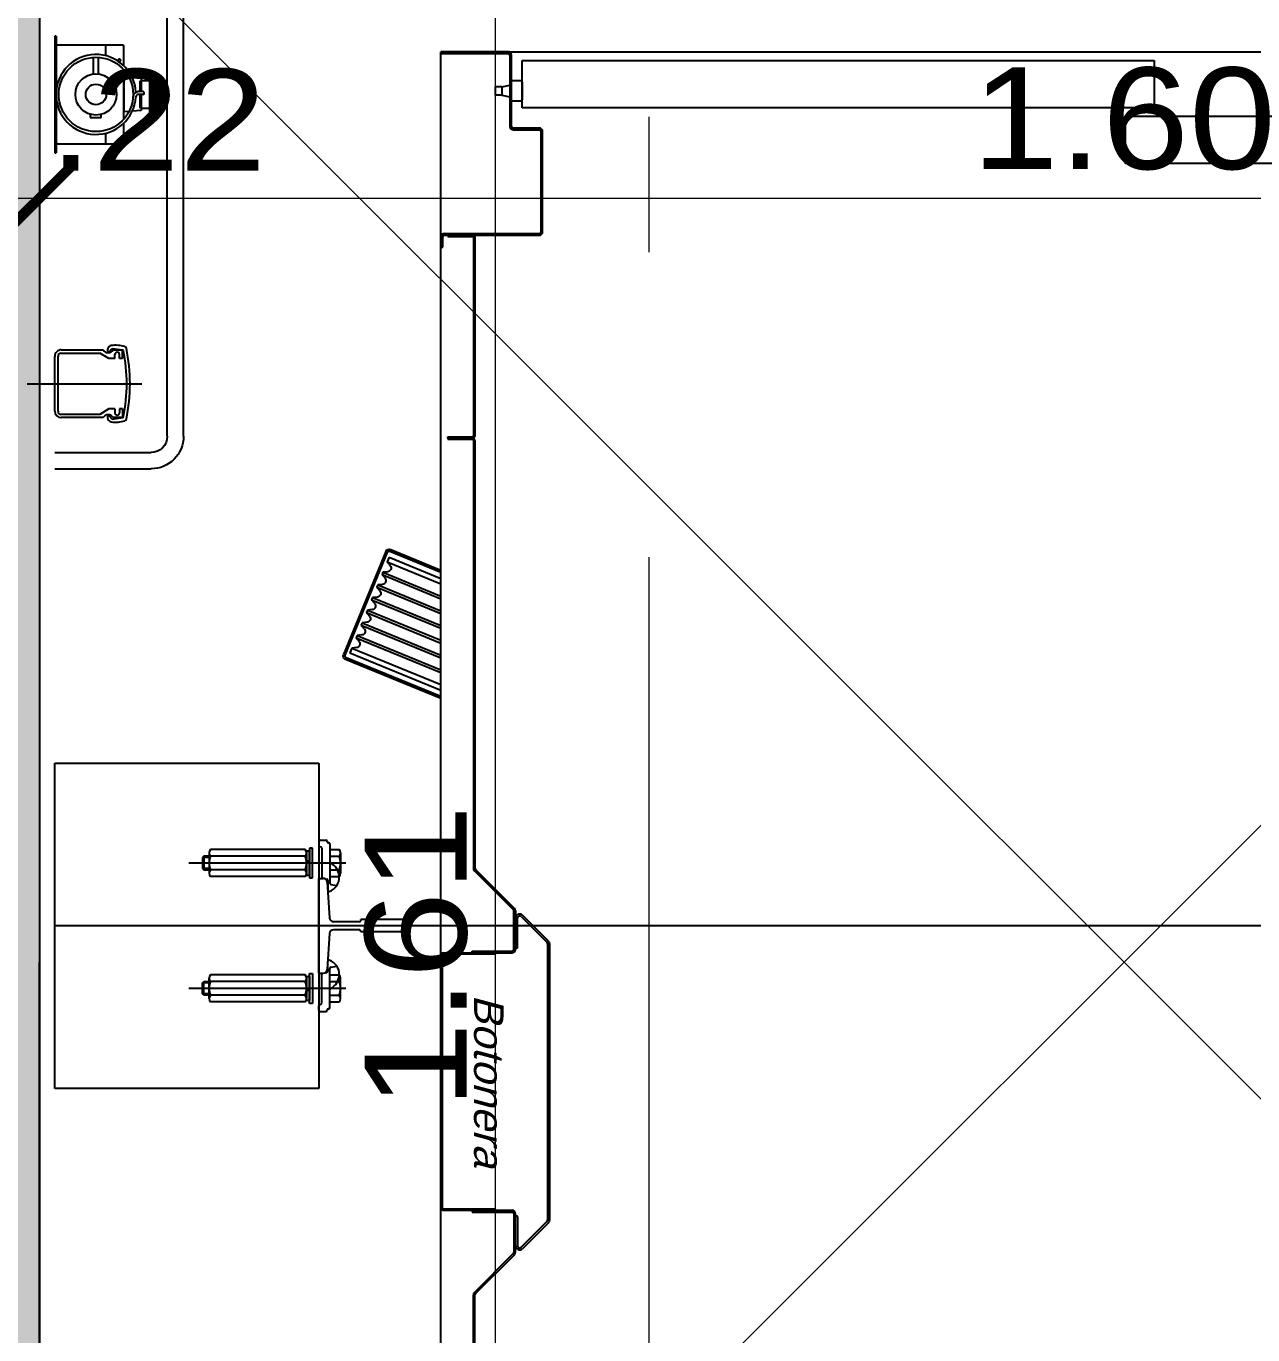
# Model space of a CAD drawing. Header units: metres. Extents: x 219 to 707, y -561 to -17.
# Drawn here: x 357.986 to 358.891, y -131.937 to -130.971 of the extents above; entities that cross this region are included whole.
import ezdxf
from ezdxf.enums import TextEntityAlignment as Align

# ---------------------------------------------------------------- set-up
doc = ezdxf.new("R2010")
doc.units = ezdxf.units.M
doc.linetypes.add('CYPE_RAYAPUNTOPUNTO', pattern=[0.45, 0.225, -0.075, 0, -0.075, 0, -0.075])
doc.linetypes.add('TRAZO_HUECO', pattern=[0.75, 0.5, -0.25])
for name, color, linetype in [('A-ASCENSORES', 1, 'Continuous'), ('Dr Ejes en bloque', 4, 'Continuous'), ('DR SOLAPE PILARES', 7, 'Continuous'), ('TCOTA', 1, 'Continuous')]:
    doc.layers.add(name, color=color, linetype=linetype)
for name, color, linetype, lineweight in [('COTAS_REPLANTEO', 7, 'CYPE_RAYAPUNTOPUNTO', 0), ('MUR_CARAS_HORMIGON', 1, 'Continuous', 20), ('PA_GRAF_HUEC', 7, 'Continuous', 0)]:
    doc.layers.add(name, color=color, linetype=linetype, lineweight=lineweight)
doc.styles.add('1-50', font='arial.ttf', dxfattribs={"width": 1.1, "height": 0.075})
doc.styles.get("Standard").update_dxf_attribs({"font": 'arial.ttf'})
doc.dimstyles.new('1-50', dxfattribs={"dimscale": 0, "dimtxt": 0.075, "dimasz": 0.05, "dimexe": 0, "dimexo": 0.025, "dimgap": 0.02, "dimtad": 1, "dimzin": 4, "dimdsep": 46, "dimtxsty": '1-50', "dimblk": 'ARCHTICK', "dimcen": 0.09, "dimclrd": 256, "dimclre": 8, "dimclrt": 2, "dimadec": 0, "dimazin": 3, "dimtfac": 1, "dimtofl": 0, "dimtmove": 2, "dimatfit": 3, "dimldrblk": 'OPEN90', "dimfxl": 1, "dimtolj": 1, "dimtzin": 0, "dimlwd": 18, "dimlwe": 18, "dimarcsym": 0})

# ---------------------------------------------------------------- blocks, each defined once
blk = doc.blocks.new('_ArchTick')
at = {"color": 0, "linetype": 'ByBlock', "const_width": 0.15}
blk.add_lwpolyline([(-0.5, -0.5), (0.5, 0.5)], dxfattribs=at)
blk = doc.blocks.new('*D282')
at = {"layer": 'Defpoints', "color": 0, "transparency": 16777216}
for p in [(358.19599, -130.85389), (358.33229, -130.85389), (358.19599, -132.46177)]:
    blk.add_point(p, dxfattribs=at)
at = {"layer": 'TCOTA', "color": 8, "lineweight": 18, "transparency": 16777216}
for p, q in [((358.22099, -130.85389), (358.33229, -130.85389)), ((358.22099, -132.46177), (358.33229, -132.46177))]:
    blk.add_line(p, q, dxfattribs=at)
at = {"layer": 'TCOTA', "lineweight": 18, "transparency": 16777216}
blk.add_line((358.33229, -132.46177), (358.33229, -130.85389), dxfattribs=at)
at = {"layer": 'TCOTA', "lineweight": 18, "transparency": 16777216, "xscale": 0.05, "yscale": 0.05, "zscale": 0.05}
for p, rotation in [((358.33229, -130.85389), 90), ((358.33229, -132.46177), 270)]:
    blk.add_blockref('_ArchTick', p, dxfattribs=dict(at, rotation=rotation))
at = {"layer": 'TCOTA', "color": 2, "transparency": 16777216, "insert": (358.274, -131.65783), "char_height": 0.075, "attachment_point": 5, "rotation": 90, "style": '1-50'}
blk.add_mtext('\\A1;1.61', dxfattribs=at)
blk = doc.blocks.new('_Open90')
at = {"color": 0, "linetype": 'ByBlock', "lineweight": -2}
for p, q in [((-0.5, 0.5), (0, 0)), ((0, 0), (-1, 0)), ((0, 0), (-0.5, -0.5))]:
    blk.add_line(p, q, dxfattribs=at)
blk = doc.blocks.new('*D284')
at = {"layer": 'Defpoints', "color": 0, "transparency": 16777216}
for p in [(357.77606, -131.09787), (357.99599, -131.09787), (357.99599, -131.09787)]:
    blk.add_point(p, dxfattribs=at)
at = {"layer": 'TCOTA', "color": 8, "lineweight": 18, "transparency": 16777216}
for p, q in [((357.77606, -131.07287), (357.77606, -131.09787)), ((357.99599, -131.07287), (357.99599, -131.09787))]:
    blk.add_line(p, q, dxfattribs=at)
at = {"layer": 'TCOTA', "lineweight": 18, "transparency": 16777216}
blk.add_line((357.77606, -131.09787), (357.99599, -131.09787), dxfattribs=at)
at = {"layer": 'TCOTA', "lineweight": 18, "transparency": 16777216, "xscale": 0.05, "yscale": 0.05, "zscale": 0.05, "rotation": 180}
blk.add_blockref('_ArchTick', (357.77606, -131.09787), dxfattribs=at)
at = {"layer": 'TCOTA', "lineweight": 18, "transparency": 16777216, "xscale": 0.05, "yscale": 0.05, "zscale": 0.05}
blk.add_blockref('_ArchTick', (357.99599, -131.09787), dxfattribs=at)
at = {"layer": 'TCOTA', "color": 2, "transparency": 16777216, "insert": (358.08322, -131.04022), "char_height": 0.075, "attachment_point": 5, "style": '1-50'}
blk.add_mtext('\\A1;.22', dxfattribs=at)
blk = doc.blocks.new('*D285')
at = {"layer": 'Defpoints', "color": 0, "transparency": 16777216}
for p in [(357.99599, -131.09787), (359.59571, -131.09787), (359.59571, -131.09787)]:
    blk.add_point(p, dxfattribs=at)
at = {"layer": 'TCOTA', "color": 8, "lineweight": 18, "transparency": 16777216}
for p, q in [((357.99599, -131.07287), (357.99599, -131.09787)), ((359.59571, -131.07287), (359.59571, -131.09787))]:
    blk.add_line(p, q, dxfattribs=at)
at = {"layer": 'TCOTA', "lineweight": 18, "transparency": 16777216}
blk.add_line((357.99599, -131.09787), (359.59571, -131.09787), dxfattribs=at)
at = {"layer": 'TCOTA', "lineweight": 18, "transparency": 16777216, "xscale": 0.05, "yscale": 0.05, "zscale": 0.05, "rotation": 180}
blk.add_blockref('_ArchTick', (357.99599, -131.09787), dxfattribs=at)
at = {"layer": 'TCOTA', "lineweight": 18, "transparency": 16777216, "xscale": 0.05, "yscale": 0.05, "zscale": 0.05}
blk.add_blockref('_ArchTick', (359.59571, -131.09787), dxfattribs=at)
at = {"layer": 'TCOTA', "color": 2, "transparency": 16777216, "insert": (358.79585, -131.03958), "char_height": 0.075, "attachment_point": 5, "style": '1-50'}
blk.add_mtext('\\A1;1.60', dxfattribs=at)
blk = doc.blocks.new('ASCENSOR PT')
for p, q in [((1.32514, 1.89755), (1.32514, 0.61755)), ((1.30014, 1.72075), (1.30014, 1.40505)), ((1.30104, 1.72075), (1.30104, 1.40505)), ((1.27089, 1.37529), (1.29958, 1.40398)), ((1.30048, 1.40309), (1.27178, 1.3744)), ((1.27014, 1.3735), (1.27014, 1.34509)), ((1.27141, 1.34509), (1.27141, 1.3735)), ((1.24583, 1.35168), (1.26502, 1.37087)), ((1.26608, 1.36981), (1.24689, 1.35062)), ((1.26864, 1.34755), (1.26864, 1.36875)), ((1.27014, 1.36875), (1.27014, 1.34755)), ((1.24495, 1.34956), (1.24495, 1.14605)), ((1.24645, 1.14605), (1.24645, 1.34956)), ((1.26864, 1.34755), (1.26864, 1.34655)), ((1.27014, 1.34655), (1.26864, 1.34655)), ((1.27014, 1.34655), (1.27014, 1.34755)), ((1.30214, 1.34382), (1.27268, 1.34382)), ((1.32334, 1.34255), (1.27268, 1.34255)), ((1.28514, 1.34165), (1.28514, 1.34255)), ((1.30214, 1.34255), (1.30214, 1.34382)), ((1.28514, 1.34165), (1.32334, 1.34165)), ((1.32424, 1.15435), (1.32424, 1.34075)), ((1.32514, 1.34075), (1.32514, 1.15435)), ((1.41514, 1.25255), (1.61, 1.25255)), ((1.41514, 1.01255), (1.41514, 1.25255)), ((1.61, 1.25255), (1.61, 1.01255)), ((1.40714, 1.1888), (1.40014, 1.1888)), ((1.40714, 1.1928), (1.40714, 1.16406)), ((1.40714, 1.1888), (1.40714, 1.1688)), ((1.41414, 1.1958), (1.41014, 1.1958)), ((1.41314, 1.1898), (1.41314, 1.1686)), ((1.41434, 1.1908), (1.41414, 1.1908)), ((1.41514, 1.1948), (1.41514, 1.1916)), ((1.4199, 1.1678), (1.4199, 1.1898)), ((1.4199, 1.1898), (1.4221, 1.1898)), ((1.4221, 1.1898), (1.4221, 1.1678)), ((1.4253, 1.1888), (1.49516, 1.1888)), ((1.39534, 1.1788), (1.51115, 1.1788)), ((1.39914, 1.1863), (1.39914, 1.1713)), ((1.40714, 1.1838), (1.40014, 1.1838)), ((1.4221, 1.17), (1.4221, 1.1876)), ((1.4221, 1.1876), (1.4243, 1.1876)), ((1.4221, 1.1798), (1.4243, 1.1808)), ((1.4221, 1.1788), (1.4243, 1.1798)), ((1.4243, 1.1876), (1.4243, 1.17)), ((1.4243, 1.1713), (1.4243, 1.1863)), ((1.4253, 1.1838), (1.49516, 1.1838)), ((1.49616, 1.1863), (1.49616, 1.1713)), ((1.49616, 1.1838), (1.5001, 1.1838)), ((1.49616, 1.1829), (1.501, 1.1829)), ((1.5001, 1.1838), (1.5001, 1.1738)), ((1.5001, 1.1838), (1.501, 1.1829)), ((1.501, 1.1829), (1.501, 1.1747)), ((1.40714, 1.1738), (1.40014, 1.1738)), ((1.40714, 1.1688), (1.40014, 1.1688)), ((1.4243, 1.17), (1.4221, 1.17)), ((1.4253, 1.1738), (1.49516, 1.1738)), ((1.4253, 1.1688), (1.49516, 1.1688)), ((1.49616, 1.1747), (1.501, 1.1747)), ((1.5001, 1.1738), (1.49616, 1.1738)), ((1.501, 1.1747), (1.5001, 1.1738)), ((1.40632, 1.16307), (1.40198, 1.16227)), ((1.40732, 1.13836), (1.40897, 1.16474)), ((1.40864, 1.166), (1.40864, 1.15886)), ((1.41236, 1.16763), (1.40943, 1.16697)), ((1.41514, 1.16755), (1.41196, 1.16755)), ((1.41514, 1.16755), (1.41514, 1.09755)), ((1.4221, 1.1678), (1.4199, 1.1678)), ((1.27014, 1.12154), (1.27014, 1.15001)), ((1.27141, 1.15001), (1.27141, 1.12154)), ((1.32334, 1.15255), (1.27268, 1.15255)), ((1.30214, 1.15128), (1.27268, 1.15128)), ((1.28514, 1.15345), (1.32334, 1.15345)), ((1.28514, 1.15255), (1.28514, 1.15345)), ((1.30214, 1.15255), (1.30214, 1.15128)), ((1.24583, 1.14392), (1.26502, 1.12474)), ((1.26608, 1.1258), (1.24689, 1.14498)), ((1.26864, 1.14906), (1.27014, 1.14906)), ((1.26864, 1.14906), (1.26864, 1.14806)), ((1.26864, 1.14806), (1.26864, 1.12686)), ((1.27014, 1.14806), (1.27014, 1.14906)), ((1.27014, 1.12686), (1.27014, 1.14806)), ((1.33395, 1.13255), (1.42305, 1.13255)), ((1.35014, 1.13605), (1.35114, 1.13705)), ((1.35014, 1.13605), (1.35014, 1.12905)), ((1.35114, 1.13705), (1.38414, 1.13705)), ((1.38414, 1.13705), (1.38414, 1.13705)), ((1.38564, 1.13555), (1.40432, 1.13555)), ((1.30048, 1.09195), (1.27178, 1.12064)), ((1.35014, 1.12905), (1.35114, 1.12805)), ((1.35114, 1.12805), (1.38414, 1.12805)), ((1.38414, 1.12805), (1.38414, 1.12805)), ((1.38564, 1.12955), (1.40432, 1.12955)), ((1.40897, 1.10036), (1.40732, 1.12674)), ((1.27089, 1.11975), (1.29958, 1.09105)), ((1.40632, 1.10203), (1.40198, 1.10283)), ((1.40714, 1.0723), (1.40714, 1.10104)), ((1.40864, 1.0991), (1.40864, 1.10624)), ((1.39914, 1.0788), (1.39914, 1.0938)), ((1.40714, 1.0963), (1.40014, 1.0963)), ((1.40714, 1.0913), (1.40014, 1.0913)), ((1.40714, 1.0763), (1.40714, 1.0963)), ((1.41236, 1.09747), (1.40943, 1.09813)), ((1.41514, 1.09755), (1.41196, 1.09755)), ((1.41314, 1.0753), (1.41314, 1.0965)), ((1.4199, 1.0973), (1.4199, 1.0753)), ((1.4221, 1.0973), (1.4199, 1.0973)), ((1.4221, 1.0753), (1.4221, 1.0973)), ((1.4221, 1.0951), (1.4221, 1.0775)), ((1.4243, 1.0951), (1.4221, 1.0951)), ((1.4243, 1.0775), (1.4243, 1.0951)), ((1.4243, 1.0938), (1.4243, 1.0788)), ((1.4253, 1.0963), (1.49516, 1.0963)), ((1.4253, 1.0913), (1.49516, 1.0913)), ((1.49616, 1.0788), (1.49616, 1.0938)), ((1.5001, 1.0913), (1.49616, 1.0913)), ((1.5001, 1.0813), (1.5001, 1.0913)), ((1.501, 1.0904), (1.5001, 1.0913)), ((1.30014, 0.77435), (1.30014, 1.09005)), ((1.30104, 0.77435), (1.30104, 1.09005)), ((1.39534, 1.0863), (1.51115, 1.0863)), ((1.4221, 1.0863), (1.4243, 1.0853)), ((1.4221, 1.0853), (1.4243, 1.0843)), ((1.49616, 1.0904), (1.501, 1.0904)), ((1.49616, 1.0822), (1.501, 1.0822)), ((1.5001, 1.0813), (1.501, 1.0822)), ((1.501, 1.0822), (1.501, 1.0904)), ((1.40714, 1.0813), (1.40014, 1.0813)), ((1.40714, 1.0763), (1.40014, 1.0763)), ((1.41434, 1.0743), (1.41414, 1.0743)), ((1.41514, 1.0703), (1.41514, 1.0735)), ((1.4199, 1.0753), (1.4221, 1.0753)), ((1.4221, 1.0775), (1.4243, 1.0775)), ((1.4253, 1.0813), (1.49516, 1.0813)), ((1.4253, 1.0763), (1.49516, 1.0763)), ((1.49616, 1.0813), (1.5001, 1.0813)), ((1.41414, 1.0693), (1.41014, 1.0693)), ((1.61, 1.01255), (1.41514, 1.01255)), ((1.39228, 0.93107), (1.32514, 0.95858)), ((1.39088, 0.92768), (1.32514, 0.95461)), ((1.38776, 0.92004), (1.32514, 0.94569)), ((1.38706, 0.91834), (1.32514, 0.94371)), ((1.38393, 0.91071), (1.32514, 0.93479)), ((1.38324, 0.90901), (1.32514, 0.93281)), ((1.38732, 0.92729), (1.39088, 0.92768)), ((1.39088, 0.92768), (1.39228, 0.93107)), ((1.38011, 0.90137), (1.32514, 0.92389)), ((1.37941, 0.89967), (1.32514, 0.92191)), ((1.3835, 0.91795), (1.38706, 0.91834)), ((1.38549, 0.92282), (1.38776, 0.92004)), ((1.38706, 0.91834), (1.38776, 0.92004)), ((1.37628, 0.89203), (1.32514, 0.91299)), ((1.37559, 0.89034), (1.32514, 0.91101)), ((1.37967, 0.90862), (1.38324, 0.90901)), ((1.38167, 0.91348), (1.38393, 0.91071)), ((1.38324, 0.90901), (1.38393, 0.91071)), ((1.37246, 0.8827), (1.32514, 0.90209)), ((1.37176, 0.881), (1.32514, 0.9001)), ((1.37585, 0.89928), (1.37941, 0.89967)), ((1.37784, 0.90415), (1.38011, 0.90137)), ((1.37941, 0.89967), (1.38011, 0.90137)), ((1.36863, 0.87336), (1.32514, 0.89118)), ((1.36794, 0.87167), (1.32514, 0.8892)), ((1.37203, 0.88995), (1.37559, 0.89034)), ((1.37402, 0.89481), (1.37628, 0.89203)), ((1.37559, 0.89034), (1.37628, 0.89203)), ((1.36481, 0.86403), (1.32514, 0.88028)), ((1.3682, 0.88061), (1.37176, 0.881)), ((1.37019, 0.88547), (1.37246, 0.8827)), ((1.37176, 0.881), (1.37246, 0.8827)), ((1.36342, 0.86063), (1.32514, 0.87632)), ((1.36438, 0.87128), (1.36794, 0.87167)), ((1.36637, 0.87614), (1.36863, 0.87336)), ((1.36794, 0.87167), (1.36863, 0.87336)), ((1.36254, 0.8668), (1.36481, 0.86403)), ((1.36342, 0.86063), (1.36481, 0.86403)), ((1.61, 0.79535), (1.539, 0.79535)), ((1.61, 0.78335), (1.539, 0.78335)), ((1.32014, 0.77345), (1.30194, 0.77345)), ((1.32014, 0.77255), (1.32014, 0.77345)), ((1.30014, 0.62481), (1.30014, 0.77075)), ((1.30104, 0.62481), (1.30104, 0.77075)), ((1.30194, 0.77255), (1.32014, 0.77255)), ((1.30194, 0.77255), (1.32014, 0.77255)), ((1.32014, 0.77165), (1.30194, 0.77165)), ((1.32014, 0.77255), (1.32014, 0.77165)), ((1.515, 0.77135), (1.515, 0.41935)), ((1.527, 0.77135), (1.527, 0.41935)), ((1.56767, 0.7586), (1.55983, 0.75753)), ((1.56, 0.75755), (1.56688, 0.75755)), ((1.56, 0.75108), (1.56, 0.75755)), ((1.56218, 0.75108), (1.56218, 0.75409)), ((1.56571, 0.75108), (1.56571, 0.75409)), ((1.57064, 0.75545), (1.56767, 0.7586)), ((1.57011, 0.75108), (1.5769, 0.75515)), ((1.57441, 0.75755), (1.60521, 0.75755)), ((1.5769, 0.75515), (1.60521, 0.75515)), ((1.56, 0.75108), (1.56218, 0.75108)), ((1.56571, 0.75108), (1.57011, 0.75108)), ((1.6076, 0.75276), (1.6076, 0.71234)), ((1.61, 0.75276), (1.61, 0.71234)), ((1.63026, 0.73255), (1.5459, 0.73255)), ((1.56767, 0.7065), (1.55983, 0.70757)), ((1.56, 0.71402), (1.56, 0.70755)), ((1.56, 0.71402), (1.56218, 0.71402)), ((1.56688, 0.70755), (1.56, 0.70755)), ((1.56218, 0.71402), (1.56218, 0.71101)), ((1.56571, 0.71402), (1.56571, 0.71101)), ((1.56571, 0.71402), (1.57011, 0.71402)), ((1.57064, 0.70965), (1.56767, 0.7065)), ((1.57011, 0.71402), (1.5769, 0.70995)), ((1.60521, 0.70755), (1.57441, 0.70755)), ((1.60521, 0.70995), (1.5769, 0.70995)), ((1.32514, 0.63174), (1.32387, 0.63174)), ((1.32387, 0.63174), (1.32387, 0.62428)), ((1.32514, 0.62428), (1.32514, 0.63174)), ((1.25014, 0.62047), (1.25014, 0.54642)), ((1.25141, 0.54642), (1.25141, 0.62047)), ((1.3226, 0.62301), (1.25268, 0.62301)), ((1.3226, 0.62174), (1.25268, 0.62174)), ((1.25514, 0.62174), (1.25514, 0.62301)), ((1.32014, 0.62391), (1.30194, 0.62391)), ((1.30194, 0.62301), (1.32014, 0.62301)), ((1.32014, 0.62301), (1.32014, 0.62391)), ((1.32514, 0.61755), (1.32514, 0.61755)), ((1.32514, 0.61755), (1.32514, 0.48755)), ((0.3901, 0.57001), (0.8201, 0.57001)), ((0.8201, 0.57001), (0.8201, 0.53501)), ((1.60909, 0.47602), (1.60909, 0.56215)), ((1.61, 0.56215), (1.60909, 0.56215)), ((1.61, 0.47602), (1.61, 0.56215)), ((1.55898, 0.55462), (1.55898, 0.54013)), ((1.60818, 0.55553), (1.55989, 0.55553)), ((1.5724, 0.55553), (1.5724, 0.54766)), ((1.27187, 0.54515), (1.25268, 0.54515)), ((1.25268, 0.54388), (1.27187, 0.54388)), ((1.27314, 0.54261), (1.27314, 0.49009)), ((1.27441, 0.49009), (1.27441, 0.54261)), ((0.8201, 0.53501), (0.3901, 0.53501)), ((1.53256, 0.52911), (1.53483, 0.53403)), ((1.53483, 0.53403), (1.53529, 0.53403)), ((1.53529, 0.50314), (1.53529, 0.53503)), ((1.53529, 0.53503), (1.53985, 0.53503)), ((1.53985, 0.53404), (1.53529, 0.53404)), ((1.53985, 0.53312), (1.53529, 0.53312)), ((1.53985, 0.53221), (1.53529, 0.53221)), ((1.53985, 0.5313), (1.53529, 0.5313)), ((1.53985, 0.53503), (1.53985, 0.50314)), ((1.54622, 0.53093), (1.55284, 0.5314)), ((1.55519, 0.53157), (1.55898, 0.53184)), ((1.55898, 0.53716), (1.55898, 0.50101)), ((1.55898, 0.50633), (1.55898, 0.53184)), ((1.5839, 0.53616), (1.57586, 0.53616)), ((1.57586, 0.53616), (1.57586, 0.53381)), ((1.5839, 0.53367), (1.5839, 0.53616)), ((0.799, 0.49396), (0.799, 0.52896)), ((0.799, 0.52896), (1.26514, 0.52896)), ((1.26514, 0.52896), (1.26514, 0.49396)), ((1.26514, 0.51651), (1.26514, 0.52301)), ((1.26614, 0.52401), (1.27314, 0.52401)), ((1.53256, 0.50906), (1.53256, 0.52911)), ((1.53985, 0.53039), (1.53529, 0.53039)), ((1.53985, 0.52956), (1.53529, 0.52956)), ((1.53985, 0.52865), (1.53529, 0.52865)), ((1.53985, 0.52774), (1.53529, 0.52774)), ((1.53985, 0.52683), (1.53529, 0.52683)), ((1.53985, 0.52592), (1.53529, 0.52592)), ((1.53985, 0.52501), (1.53529, 0.52501)), ((1.53985, 0.5241), (1.53529, 0.5241)), ((1.53985, 0.52318), (1.53529, 0.52318)), ((1.53985, 0.52227), (1.53529, 0.52227)), ((1.53985, 0.52911), (1.53985, 0.50906)), ((1.54622, 0.52911), (1.53985, 0.52911)), ((1.54622, 0.51904), (1.54622, 0.53093)), ((1.54736, 0.51904), (1.54736, 0.52911)), ((1.26514, 0.51001), (1.26514, 0.51651)), ((1.28014, 0.51951), (1.27441, 0.52071)), ((1.28014, 0.51351), (1.27441, 0.51232)), ((1.28014, 0.51951), (1.28514, 0.51951)), ((1.28014, 0.51651), (1.28014, 0.51951)), ((1.28014, 0.51351), (1.28014, 0.51651)), ((1.28014, 0.51351), (1.28514, 0.51351)), ((1.28514, 0.51651), (1.28514, 0.51951)), ((1.28514, 0.51351), (1.28514, 0.51651)), ((1.53985, 0.52136), (1.53529, 0.52136)), ((1.53985, 0.52045), (1.53529, 0.52045)), ((1.53985, 0.51954), (1.53529, 0.51954)), ((1.53985, 0.51863), (1.53529, 0.51863)), ((1.53985, 0.51772), (1.53529, 0.51772)), ((1.53985, 0.51681), (1.53529, 0.51681)), ((1.53985, 0.5159), (1.53529, 0.5159)), ((1.53985, 0.51498), (1.53529, 0.51498)), ((1.53985, 0.51407), (1.53529, 0.51407)), ((1.53985, 0.51316), (1.53529, 0.51316)), ((1.53985, 0.51225), (1.53529, 0.51225)), ((1.54505, 0.51904), (1.5482, 0.51904)), ((1.54505, 0.517), (1.54826, 0.517)), ((1.54622, 0.50724), (1.54622, 0.517)), ((1.54736, 0.50906), (1.54736, 0.517)), ((1.26614, 0.50901), (1.27314, 0.50901)), ((1.53256, 0.50906), (1.53474, 0.50433)), ((1.53474, 0.50433), (1.53529, 0.50433)), ((1.53985, 0.51134), (1.53529, 0.51134)), ((1.53985, 0.51043), (1.53529, 0.51043)), ((1.53985, 0.50952), (1.53529, 0.50952)), ((1.53985, 0.50861), (1.53529, 0.50861)), ((1.53985, 0.5077), (1.53529, 0.5077)), ((1.53985, 0.50678), (1.53529, 0.50678)), ((1.53985, 0.50587), (1.53529, 0.50587)), ((1.53985, 0.50496), (1.53529, 0.50496)), ((1.53985, 0.50405), (1.53529, 0.50405)), ((1.53985, 0.50314), (1.53529, 0.50314)), ((1.53985, 0.50906), (1.54622, 0.50906)), ((1.54622, 0.50724), (1.55284, 0.50677)), ((1.55519, 0.5066), (1.55898, 0.50633)), ((1.57786, 0.50399), (1.57786, 0.49171)), ((1.58138, 0.50399), (1.58138, 0.49171)), ((1.26514, 0.49396), (0.799, 0.49396)), ((1.55898, 0.49804), (1.55898, 0.48355)), ((1.32514, 0.48755), (0.08433, 0.48755)), ((1.32514, 0.48755), (0.094, 0.48755)), ((1.32514, 0.48882), (1.27568, 0.48882)), ((1.27568, 0.48755), (1.32514, 0.48755)), ((1.32514, 0.48755), (1.32514, 0.48882)), ((1.5724, 0.49051), (1.5724, 0.48264)), ((1.55989, 0.48264), (1.60818, 0.48264)), ((1.60909, 0.47602), (1.61, 0.47602))]:
    blk.add_line(p, q)
at = {"ltscale": 10}
for p, q in [((1.32514, 0.96487), (1.3955, 0.93604)), ((1.32514, 0.96339), (1.39498, 0.93477)), ((1.39573, 0.93298), (1.36454, 0.85685)), ((1.36582, 0.85633), (1.397, 0.93246)), ((1.36275, 0.8561), (1.32514, 0.87151)), ((1.36223, 0.85483), (1.32514, 0.87002))]:
    blk.add_line(p, q, dxfattribs=at)
for centre, major_axis, start_param, end_param in [((1.29868, 1.40488), (0.000898, 0.000898), 4.712389, 5.497787), ((1.29868, 1.40488), (0.0018, 0.0018), 4.712389, 5.497787), ((1.26714, 1.36875), (-0.00212, 0.00212), 3.926991, 6.283185), ((1.27268, 1.3735), (-0.0018, 0.0018), 0, 0.785398), ((1.27268, 1.3735), (0.000898, 0.000898), 1.570796, 2.356194), ((1.26714, 1.36875), (-0.00106, 0.00106), 3.926991, 6.283185), ((1.24795, 1.34956), (-0.00212, 0.00212), 0, 0.785398), ((1.24795, 1.34956), (-0.00106, 0.00106), 0, 0.785398), ((1.27268, 1.34509), (-0.0018, 0.0018), 0.785398, 2.356194), ((1.27268, 1.34509), (0.000898, 0.000898), 2.356194, 3.926991), ((1.32334, 1.34075), (-0.00127, 0.00127), 3.926991, 5.497787), ((1.32334, 1.34075), (0.000636, 0.000636), 5.497787, 7.068583), ((1.40277, 1.1863), (0.00256, 0.00256), 1.595182, 3.117207), ((1.40814, 1.1928), (0.000707, 0.000707), 0.785398, 2.356194), ((1.40814, 1.1948), (0.000707, 0.000707), 3.926991, 5.497787), ((1.41014, 1.1948), (0.000707, 0.000707), 0.785398, 2.356194), ((1.41414, 1.1898), (-0.000707, 0.000707), -0.785398, 0.785398), ((1.41414, 1.1948), (-0.000707, 0.000707), 3.926991, 5.497787), ((1.41434, 1.1916), (0.000566, 0.000566), 3.926991, 5.497787), ((1.42793, 1.1863), (-0.00256, 0.00256), 0.024385, 1.546411), ((1.49253, 1.1863), (0.00256, 0.00256), 4.736774, 6.2588), ((1.41214, 1.1788), (0.00919, 0.00919), 1.961403, 2.750986), ((1.41147, 1.16851), (0.00803, 0.00803), 1.251961, 2.330906), ((1.40614, 1.17963), (0.000707, 0.000707), 4.148285, 5.497787), ((1.4373, 1.1788), (0.00919, 0.00919), 1.961403, 2.750986), ((1.48316, 1.1788), (-0.00919, 0.00919), 3.5322, 4.321782), ((1.40277, 1.1713), (0.00256, 0.00256), 1.595182, 3.117207), ((1.41147, 1.16851), (0.00803, 0.00803), 2.330906, 3.573044), ((1.41214, 1.1686), (-0.000707, 0.000707), 2.574863, 3.926991), ((1.42793, 1.1713), (-0.00256, 0.00256), 0.024385, 1.546411), ((1.49253, 1.1713), (0.00256, 0.00256), 4.736774, 6.2588), ((1.40614, 1.16406), (0.000707, 0.000707), 4.10979, 5.497787), ((1.40964, 1.166), (0.000707, 0.000707), 1.004067, 2.356194), ((1.41196, 1.16455), (0.00212, 0.00212), 0.785398, 2.293776), ((1.27268, 1.15001), (-0.0018, 0.0018), -0.785398, 0.785398), ((1.27268, 1.15001), (0.000898, 0.000898), 0.785398, 2.356194), ((1.32334, 1.15435), (0.00127, 0.00127), 3.926991, 5.497787), ((1.32334, 1.15435), (-0.000636, 0.000636), 2.356194, 3.926991), ((1.40764, 1.15886), (0.000707, 0.000707), 3.818313, 5.497787), ((1.24795, 1.14605), (0.00212, 0.00212), 2.356194, 3.141593), ((1.24795, 1.14605), (0.00106, 0.00106), 2.356194, 3.141593), ((1.38564, 1.13705), (-0.00106, 0.00106), 0.785398, 2.356194), ((1.40432, 1.13855), (-0.00212, 0.00212), 2.356194, 3.864572), ((1.26714, 1.12686), (0.00212, 0.00212), 3.141593, 5.497787), ((1.26714, 1.12686), (0.00106, 0.00106), 3.141593, 5.497787), ((1.27268, 1.12154), (-0.0018, 0.0018), 0.785398, 1.570796), ((1.27268, 1.12154), (-0.000898, 0.000898), 0.785398, 1.570796), ((1.38564, 1.12805), (0.00106, 0.00106), 0.785398, 2.356194), ((1.40432, 1.12655), (0.00212, 0.00212), 5.560206, 7.068583), ((1.41147, 1.09659), (-0.00803, 0.00803), -0.431452, 0.810687), ((1.40614, 1.10104), (-0.000707, 0.000707), 3.926991, 5.314988), ((1.40764, 1.10624), (-0.000707, 0.000707), 3.926991, 5.606465), ((1.29868, 1.09016), (-0.0018, 0.0018), 3.926991, 4.712389), ((1.40277, 1.0938), (-0.00256, 0.00256), 0.024385, 1.546411), ((1.41214, 1.0863), (-0.00919, 0.00919), 0.390607, 1.180189), ((1.41147, 1.09659), (-0.00803, 0.00803), 0.810687, 1.889631), ((1.40964, 1.0991), (-0.000707, 0.000707), 0.785398, 2.137526), ((1.41196, 1.10055), (-0.00212, 0.00212), 0.847817, 2.356194), ((1.41214, 1.0965), (0.000707, 0.000707), 5.497787, 6.849915), ((1.42793, 1.0938), (-0.00256, 0.00256), 0.024385, 1.546411), ((1.4373, 1.0863), (-0.00919, 0.00919), 0.390607, 1.180189), ((1.49253, 1.0938), (-0.00256, 0.00256), 3.165978, 4.688004), ((1.48316, 1.0863), (0.00919, 0.00919), 5.102996, 5.892578), ((1.29868, 1.09016), (0.000898, 0.000898), 5.497787, 6.283185), ((1.40614, 1.08547), (-0.000707, 0.000707), 3.926991, 5.276493), ((1.40277, 1.0788), (-0.00256, 0.00256), 0.024385, 1.546411), ((1.40814, 1.0723), (0.000707, 0.000707), 2.356194, 3.926991), ((1.41414, 1.0753), (-0.000707, 0.000707), 0.785398, 2.356194), ((1.41434, 1.0735), (-0.000566, 0.000566), 3.926991, 5.497787), ((1.42793, 1.0788), (0.00256, 0.00256), 1.595182, 3.117207), ((1.49253, 1.0788), (-0.00256, 0.00256), 3.165978, 4.688004), ((1.40814, 1.0703), (-0.000707, 0.000707), 3.926991, 5.497787), ((1.41014, 1.0703), (-0.000707, 0.000707), 0.785398, 2.356194), ((1.41414, 1.0703), (-0.000707, 0.000707), 2.356194, 3.926991), ((1.30194, 0.77435), (-0.00127, 0.00127), 0.785398, 2.356194), ((1.30194, 0.77435), (0.000636, 0.000636), 2.356194, 3.926991), ((1.68103, 0.73255), (-0.08948, 0.08948), 0.577389, 0.785398), ((1.68103, 0.73255), (0.08778, 0.08778), 2.157493, 2.356194), ((1.55882, 0.75834), (-0.00116, 0.00116), -0.489236, 0.577389), ((1.56517, 0.73754), (-0.01654, 0.01654), -0.926762, -0.489236), ((1.55991, 0.75694), (0.00042, 0.00042), 0.921916, 2.157493), ((1.56394, 0.75409), (0.00125, 0.00125), 5.497787, 8.63938), ((1.57064, 0.75987), (-0.00312, 0.00312), 1.337769, 3.37462), ((1.56757, 0.75725), (-0.00252, 0.00252), 3.397045, 5.244258), ((1.60521, 0.75276), (0.00339, 0.00339), 5.497787, 7.068583), ((1.60521, 0.75276), (0.00169, 0.00169), 5.497787, 7.068583), ((1.68103, 0.73255), (0.08948, 0.08948), 2.356194, 2.564203), ((1.68103, 0.73255), (-0.08778, 0.08778), 0.785398, 0.9841), ((1.55882, 0.70676), (0.00116, 0.00116), 2.564203, 3.630829), ((1.56517, 0.72756), (0.01654, 0.01654), 3.630829, 4.068355), ((1.55991, 0.70816), (-0.00042, 0.00042), 0.9841, 2.219677), ((1.56394, 0.71101), (-0.00125, 0.00125), 0.785398, 3.926991), ((1.57064, 0.70523), (0.00312, 0.00312), 6.050158, 8.087009), ((1.56757, 0.70785), (0.00252, 0.00252), 4.18052, 6.027733), ((1.60521, 0.71234), (-0.00339, 0.00339), 2.356194, 3.926991), ((1.60521, 0.71234), (0.00169, 0.00169), 3.926991, 5.497787), ((1.25268, 0.62047), (-0.0018, 0.0018), -0.785398, 0.785398), ((1.25268, 0.62047), (-0.000898, 0.000898), -0.785398, 0.785398), ((1.3226, 0.62428), (-0.0018, 0.0018), 2.356194, 3.926991), ((1.3226, 0.62428), (-0.000898, 0.000898), 2.356194, 3.926991), ((1.55989, 0.55462), (-0.000644, 0.000644), -0.785398, 0.785398), ((1.60818, 0.55462), (-0.000644, 0.000644), 3.926991, 5.497787), ((1.25268, 0.54642), (0.0018, 0.0018), 2.356194, 3.926991), ((1.25268, 0.54642), (0.000898, 0.000898), 2.356194, 3.926991), ((1.27187, 0.54261), (0.0018, 0.0018), 5.497787, 7.068583), ((1.27187, 0.54261), (0.000898, 0.000898), 5.497787, 7.068583), ((1.57962, 0.51908), (0.02084, 0.02084), 2.410211, 8.577296), ((1.57962, 0.51908), (0.0194, 0.0194), 5.497787, 11.780972), ((1.57962, 0.51908), (-0.01075, 0.01075), 3.926991, 10.210176), ((1.26614, 0.52301), (-0.000707, 0.000707), -0.785398, 0.785398), ((1.57962, 0.51908), (0.00537, 0.00537), 5.497787, 11.780972), ((1.54505, 0.51802), (0.000722, 0.000722), 0.785398, 3.926991), ((1.5482, 0.52104), (0.00141, 0.00141), 3.926991, 5.435703), ((1.54826, 0.52098), (-0.00281, 0.00281), 2.356194, 3.866712), ((1.26614, 0.51001), (0.000707, 0.000707), 2.356194, 3.926991), ((1.56241, 0.49389), (-0.000721, 0.000721), 3.926991, 10.210176), ((1.27568, 0.49009), (0.0018, 0.0018), 2.356194, 3.926991), ((1.27568, 0.49009), (-0.000898, 0.000898), 0.785398, 2.356194), ((1.55989, 0.48355), (0.000644, 0.000644), 2.356194, 3.926991), ((1.60818, 0.48355), (-0.000644, 0.000644), 2.356194, 3.926991)]:
    blk.add_ellipse(centre, major_axis=major_axis, ratio=1, start_param=start_param, end_param=end_param)
at = {"extrusion": (0, 0, -1)}
for centre, major_axis, start_param, end_param in [((1.38762, 0.92455), (0.00195, 0.00195), 3.242568, 5.389135), ((1.3838, 0.91522), (0.00195, 0.00195), 3.242568, 5.389135), ((1.37997, 0.90588), (0.00195, 0.00195), 3.242568, 5.389135), ((1.37615, 0.89655), (0.00195, 0.00195), 3.242568, 5.389135), ((1.37232, 0.88721), (-0.00195, 0.00195), 4.813364, 6.959931), ((1.3685, 0.87788), (-0.00195, 0.00195), 4.813364, 6.959931), ((1.36467, 0.86854), (-0.00195, 0.00195), 4.813364, 6.959931), ((1.539, 0.77135), (-0.01697, 0.01697), 5.497787, 7.068583), ((1.539, 0.77135), (0.00849, 0.00849), 3.926991, 5.497787), ((1.30194, 0.77075), (-0.00127, 0.00127), 5.497787, 7.068583), ((1.30194, 0.77075), (0.000636, 0.000636), 3.926991, 5.497787), ((1.30194, 0.62481), (0.00127, 0.00127), 2.356194, 3.926991), ((1.30194, 0.62481), (-0.000636, 0.000636), 3.926991, 5.497787)]:
    blk.add_ellipse(centre, major_axis=major_axis, ratio=1, start_param=start_param, end_param=end_param, dxfattribs=at)
at = {"ltscale": 10, "extrusion": (0, 0, -1)}
for centre, major_axis, start_param, end_param in [((1.39446, 0.9335), (-0.000973, 0.000973), 1.174254, 2.74505), ((1.39446, 0.9335), (0.00195, 0.00195), -0.396543, 1.174254), ((1.36327, 0.85737), (-0.00195, 0.00195), 2.74505, 4.315846), ((1.36327, 0.85737), (0.000973, 0.000973), 1.174254, 2.74505)]:
    blk.add_ellipse(centre, major_axis=major_axis, ratio=1, start_param=start_param, end_param=end_param, dxfattribs=at)
at = {"layer": 'Defpoints'}
blk.add_line((0, 1.13255), (1.61, 1.13255), dxfattribs=at)
at = {"oblique": 15, "width": 1.035276}
blk.add_text('Botonera', height=0.021731, rotation=90, dxfattribs=at).set_placement((1.29, 1.24697), align=Align.MIDDLE)
blk = doc.blocks.new('A$Ce77abe1e')
h = blk.add_hatch(color=253)
h.dxf.hatch_style = 1
h.paths.add_polyline_path([(18.00008, -10.43836), (17.80008, -10.43836), (17.80008, -10.23834), (18.20008, -10.23834), (18.20009, -12.23812), (16.2002, -12.23812), (16.20035, -10.23796), (16.60036, -10.23805), (16.60036, -10.43804), (16.40035, -10.43799), (16.40021, -12.03812), (18.00008, -12.03812), (18.00008, -10.43841)])
blk.add_lwpolyline([(18.00008, -10.43836), (17.80008, -10.43836), (17.80008, -10.23834), (18.20008, -10.23834), (18.20009, -12.23812), (16.2002, -12.23812), (16.20035, -10.23796), (16.60036, -10.23805), (16.60036, -10.43804), (16.40035, -10.43799), (16.40021, -12.03812), (18.00008, -12.03812), (18.00008, -10.43841)], close=True)
at = {"layer": 'MUR_CARAS_HORMIGON'}
blk.add_line((16.40021, -12.03812), (16.40035, -10.43799), dxfattribs=at)
at = {"layer": 'PA_GRAF_HUEC', "linetype": 'TRAZO_HUECO', "ltscale": 20}
for p, q in [((16.40021, -12.03812), (18.00008, -10.43841)), ((16.40021, -12.03812), (18.00008, -10.43841)), ((16.40035, -10.43799), (18.00008, -12.03812)), ((16.40035, -10.43799), (18.00008, -12.03812))]:
    blk.add_line(p, q, dxfattribs=at)
blk = doc.blocks.new('DSADADASDAS')
at = {"layer": 'COTAS_REPLANTEO', "ltscale": 3}
blk.add_line((132.72771, 125.93265, -0.525), (132.72771, 146.47783, -0.525), dxfattribs=at)
at = {"layer": 'DR SOLAPE PILARES', "elevation": -0.525}
blk.add_lwpolyline([(133.87778, 133.30861), (132.27806, 133.30861), (132.27806, 131.70893), (133.87778, 131.70877)], close=True, dxfattribs=at)

msp = doc.modelspace()

# ---------------------------------------------------------------- block references
msp.add_blockref('A$Ce77abe1e', (341.59563, -120.42365))
at = {"layer": 'A-ASCENSORES', "rotation": 180}
msp.add_blockref('ASCENSOR PT', (359.61727, -130.50237), dxfattribs=at)
at = {"layer": 'Dr Ejes en bloque'}
msp.add_blockref('DSADADASDAS', (225.71792, -264.17054, 0.525), dxfattribs=at)

# ---------------------------------------------------------------- dimensions: what is measured, and where the dimension line sits
at = {"layer": 'TCOTA'}
dim = msp.add_linear_dim(base=(358.33229, -130.85389), p1=(358.19599, -132.46177), p2=(358.19599, -130.85389), angle=90, dimstyle='1-50', override={"dimscale": 1}, dxfattribs=at)
dim.commit()
dim.dimension.update_dxf_attribs({"geometry": '*D282', "text_midpoint": (358.274, -131.65783)})
dim = msp.add_linear_dim(base=(357.99599, -131.09787), p1=(357.77606, -131.09787), p2=(357.99599, -131.09787), dimstyle='1-50', override={"dimscale": 1}, dxfattribs=at)
dim.commit()
dim.dimension.update_dxf_attribs({"geometry": '*D284', "text_midpoint": (358.08322, -131.04022), "dimtype": 160})
dim = msp.add_linear_dim(base=(359.59571, -131.09787), p1=(357.99599, -131.09787), p2=(359.59571, -131.09787), dimstyle='1-50', override={"dimscale": 1}, dxfattribs=at)
dim.commit()
dim.dimension.update_dxf_attribs({"geometry": '*D285', "text_midpoint": (358.79585, -131.03958)})

doc.saveas('drawing.dxf')
